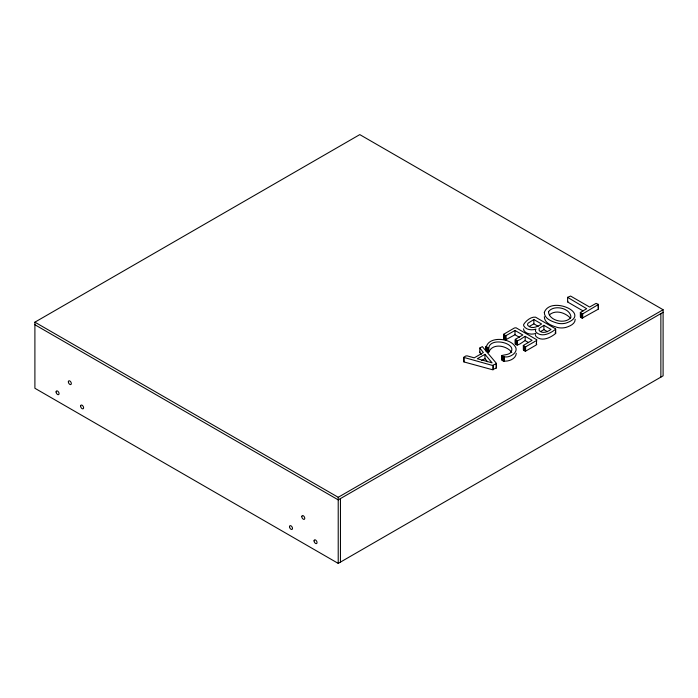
<?xml version="1.0" encoding="UTF-8"?>
<svg xmlns="http://www.w3.org/2000/svg" width="698" height="698" viewBox="0 0 698 698"><rect width="100%" height="100%" fill="white"/><g stroke="black" fill="none" stroke-linecap="round" stroke-linejoin="round"><path stroke-width="1.05" d="M663.1 309.729L338.216 497.29L338.216 563.391L663.1 375.829L663.1 309.729L359.784 134.609L34.9 322.171L34.9 388.271L338.216 563.391M544.327 316.7C544.318 323.41 552.737 326.097 558.112 327.632A10.828 6.247 0 0 0 565.834 327.441C569.681 326.21 575.204 324.09 575.204 319.291M516.293 353.31C515.962 359.034 508.336 361.861 503.363 360.997C500.806 360.377 502.22 357.359 501.906 355.544C504.436 354.715 507.49 354.872 509.88 353.293C519.609 343.931 490.65 336.131 488.74 347.874L488.74 352.167L486.253 351.155C483.793 336.357 507.952 336.663 514.644 345.789C520.647 352.429 506.94 360.281 501.906 355.544M479.814 348.014L483.348 352.569L474.239 357.838L467.023 355.84L465.662 356.041L463.699 357.367L463.917 361.93L492.378 369.704L496.269 368.047L496.278 363.187L482.344 346.618L479.814 348.014L479.753 352.56L481.271 354.418M479.753 352.56L480.154 351.984M567.587 297.339L586.686 308.717L580.343 312.46L580.37 316.979L582.272 318.079L598.238 309.197L598.378 304.494L596.083 303.377L589.601 307.033L570.589 296.065L567.587 297.339L567.675 302.033L583.066 310.924M567.509 301.859L567.936 301.309M496.269 368.047L496.4 363.466M488.74 352.167C492.709 342.727 506.608 345.484 511.791 352.368M519.356 337.256L514.993 334.743L505.588 339.856L503.729 338.783L503.703 334.246L514.4 327.999L516.023 327.781L536.692 339.717L536.326 344.943L525.926 350.946L524.111 350.571L523.5 349.55M555.669 329.177C550.643 333.26 542.285 337.614 536.369 332.501A6.552 3.787 0 0 1 535.933 329.098C531.824 330.538 526.048 329.971 523.718 325.861L523.64 324.5C525.891 320.783 531.108 316.526 535.54 317.162L555.564 328.819L555.669 333.469C550.643 337.553 542.285 341.907 536.369 336.794A6.552 3.787 0 0 1 535.453 334.569M523.352 349.951L523.317 345.44L532.068 340.31L525.193 336.34C523.055 337.038 516.913 343.337 515.482 339.219L522.837 334.979L514.993 330.451L506.303 335.468L505.09 335.415L503.703 334.246M528.63 342.613L525.193 340.633C523.055 341.331 516.913 347.63 515.482 343.512M496.269 363.754L492.378 365.412L463.699 357.367M549.457 314.798C555.817 309.389 565.397 312.748 570.528 318.192M533.865 319.536L528.133 323.122L527.531 324.282L527.801 325.46C531.728 329.596 537.748 326.69 541.587 323.994L533.865 319.536L533.865 323.828L538.158 326.306M529.642 326.271L533.865 323.828M484.944 354.331L477.319 358.737L492.073 362.829L484.944 354.331L484.944 358.624L487.536 361.712M481.559 360.578L484.944 358.624M543.908 325.338L539.074 328.47L539.222 330.651C542.651 334.124 547.694 331.812 551.01 329.43L543.908 325.338L543.908 329.631L547.459 331.672M540.601 331.541L543.908 329.631M663.1 312.303L338.216 499.873L34.9 324.745M486.253 346.862L488.74 347.874M580.343 312.46L581.766 313.62L582.996 313.707L598.378 304.494M523.317 345.44L524.721 346.574L525.926 346.653L536.326 340.65L536.692 339.717M535.933 333.391C531.824 334.831 526.048 334.263 523.718 330.154L523.64 328.793M34.9 322.171L338.216 497.29M555.093 332.737L555.669 333.469M536.221 343.634L536.797 344.367M598.413 309.013L598.09 304.197M660.866 313.585L660.866 377.112M582.682 313.812L582.682 318.105M582.272 313.786L582.272 318.079M581.766 313.62L581.766 317.913M581.164 313.315L581.164 317.607M580.64 312.974L580.64 317.267M555.564 328.819L555.564 333.112M525.611 346.758L525.611 351.05M525.193 336.34L525.193 340.633M525.21 346.731L525.21 351.024M524.721 346.574L524.721 350.867M524.111 346.278L524.111 350.571M523.613 345.938L523.613 350.23M517.515 340.676L517.515 344.969M517.122 340.668L517.122 344.96M516.642 340.511L516.642 344.803M516.049 340.214L516.049 344.507M515.552 339.891L515.552 344.184M515.307 339.621L515.307 343.913M515.299 339.403L515.299 343.695M514.993 330.451L514.993 334.743M505.989 335.572L505.989 339.865M505.588 335.564L505.588 339.856M505.09 335.415L505.09 339.708M504.488 335.101L504.488 339.394M504.2 356.983L504.2 361.276M503.991 334.778L503.991 339.071M503.816 356.887L503.816 361.18M503.363 356.704L503.363 360.997M502.813 356.416L502.813 360.709M502.272 356.067L502.272 360.36M502.054 355.369L501.975 360.072M493.416 365.403L493.416 369.696M492.875 365.49L492.875 369.783M488.487 347.962L488.487 352.254M488.155 347.936L488.155 352.228M487.675 347.744L487.675 352.036M487.012 347.386L487.012 351.679M486.55 347.107L486.55 351.399M486.096 346.644L486.096 350.937M486.044 346.339L486.044 349.558M463.917 357.638L463.917 361.93M340.45 498.581L340.45 562.108M544.327 312.407C544.318 319.117 552.737 321.804 558.112 323.34A10.828 6.247 0 0 0 565.834 323.148C593.003 314.091 550.678 295.045 544.327 312.407M548.532 311.657C548.68 320.714 565.432 324.779 570.938 317.346C570.833 308.254 554.029 304.162 548.532 311.657M68.352 381.832A2.103 1.213 60 0 0 70.585 384.607A2.103 1.213 60 0 0 70.585 381.64A2.103 1.213 60 0 0 68.352 381.832M80.619 406.088A2.103 1.213 60 0 0 82.853 408.862A2.103 1.213 60 0 0 82.853 405.887A2.103 1.213 60 0 0 80.619 406.088M56.084 391.918A2.103 1.213 60 0 0 58.318 394.693A2.103 1.213 60 0 0 58.318 391.726A2.103 1.213 60 0 0 56.084 391.918M301.789 516.607A2.103 1.213 60 0 0 304.023 519.382A2.103 1.213 60 0 0 304.023 516.407A2.103 1.213 60 0 0 301.789 516.607M314.056 540.863A2.103 1.213 60 0 0 316.29 543.637A2.103 1.213 60 0 0 316.29 540.662A2.103 1.213 60 0 0 314.056 540.863M289.522 526.693A2.103 1.213 60 0 0 291.755 529.468A2.103 1.213 60 0 0 291.755 526.493A2.103 1.213 60 0 0 289.522 526.693"/></g></svg>
